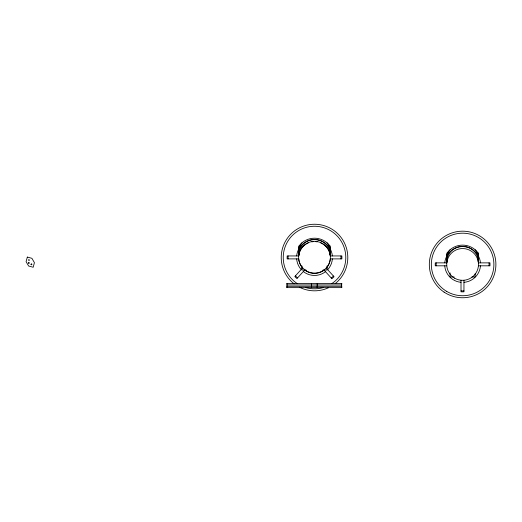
<?xml version="1.0" encoding="UTF-8"?>
<svg xmlns="http://www.w3.org/2000/svg" width="522" height="522" viewBox="0 0 522 522"><rect width="100%" height="100%" fill="white"/><g stroke="black" fill="none" stroke-linecap="round" stroke-linejoin="round"><path stroke-width="0.78" d="M320.619 242.841A15.882 15.882 0 0 1 330.315 255.943L341.845 255.943A27.379 27.379 0 0 1 341.858 258.886L330.335 258.886A15.882 15.882 0 0 1 326.289 268.158L334.054 276.719A27.379 27.379 0 0 1 331.881 278.702L324.123 270.148A15.882 15.882 0 0 1 304.711 270.011L296.966 278.552A27.379 27.379 0 0 1 294.813 276.549L302.571 267.988A15.882 15.882 0 0 1 298.682 258.886L287.165 258.886A27.379 27.379 0 0 1 287.178 255.943L298.701 255.943C299.465 252.602 297.853 249.131 299.165 245.777A19.34 19.34 0 0 1 329.845 245.751L330.38 249.288L330.198 255.023L330.335 251.206A15.882 15.882 0 0 0 327.105 242.86M446.78 265.809L435.263 265.809A27.379 27.379 0 0 1 435.276 262.866L446.799 262.866C447.563 259.525 445.951 256.054 447.263 252.7A19.34 19.34 0 0 1 477.943 252.674C479.248 256.034 477.669 259.519 478.413 262.866L489.943 262.866A27.379 27.379 0 0 1 489.956 265.809L478.433 265.809M330.38 255.943L330.158 252.596A15.882 15.882 0 0 0 298.858 252.596L298.636 255.943M478.478 262.866L478.433 258.136A15.882 15.882 0 0 0 475.203 249.784M298.812 255.075L298.682 251.206A15.882 15.882 0 0 1 301.886 242.893M446.91 262.005L446.956 259.525A15.882 15.882 0 0 1 478.256 259.525L478.302 262.005M28.717 259.493C28.384 259.095 30.609 260.772 28.508 260.269M28.619 262.455C29.493 261.855 29.552 264.262 28.39 263.199M31.229 263.845C31.901 263.258 32.331 265.594 31.007 264.589M306.016 270.044L301.97 270.044L301.97 265.998M323.001 270.044L327.046 270.044L327.046 265.998M454.114 276.967L450.068 276.967L450.068 272.921M471.908 276.967L475.137 276.967L475.137 273.73M286.604 283.609L341.962 283.609M286.604 284.947L341.962 284.947M286.604 286.291L341.962 286.291M286.604 287.629L341.962 287.629M330.269 255.539L330.315 255.943M446.734 262.866L446.773 258.136A15.882 15.882 0 0 1 449.984 249.816M463.954 280.255L463.954 291.811A27.379 27.379 0 0 1 461.017 291.798L461.017 280.236M341.525 283.609L341.525 287.629M317.187 283.609L317.187 287.629M311.386 283.609L311.386 287.629M287.048 283.609L287.048 287.629M480.481 265.809A17.924 17.924 0 0 1 463.954 282.33M461.017 282.311A17.924 17.924 0 0 1 444.737 265.809M444.764 262.866A17.924 17.924 0 0 1 480.462 262.866M446.721 256.804A15.882 15.882 0 0 1 447.263 252.7M477.943 252.674A15.882 15.882 0 0 1 478.491 256.804M489.029 262.866A26.465 26.465 0 0 1 489.042 265.809M463.954 290.891A26.465 26.465 0 0 1 461.017 290.878M436.183 265.809A26.465 26.465 0 0 1 436.196 262.866M294.075 283.811A33.291 33.291 0 0 1 289.938 235.083A33.291 33.291 0 0 1 338.85 234.822A33.291 33.291 0 0 1 335.228 283.596M328.501 287.746A33.291 33.291 0 0 1 299.419 287.204M297.357 283.687A31.281 31.281 0 0 1 290.904 237.014A31.281 31.281 0 0 1 338.021 236.903A31.281 31.281 0 0 1 331.803 283.609M323.04 287.635A31.281 31.281 0 0 1 305.416 287.465M332.383 258.886A17.924 17.924 0 0 1 327.685 269.691M325.519 271.681A17.924 17.924 0 0 1 303.328 271.538M301.187 269.515A17.924 17.924 0 0 1 296.646 258.886M296.666 255.943A17.924 17.924 0 0 1 332.364 255.943M298.623 249.881A15.882 15.882 0 0 1 299.165 245.777M329.845 245.751A15.882 15.882 0 0 1 330.393 249.881M298.701 255.943A15.882 15.882 0 0 1 308.398 242.841M311.817 241.849A15.882 15.882 0 0 1 313.317 241.666M315.699 241.666A15.882 15.882 0 0 1 317.2 241.849M340.931 255.943A26.465 26.465 0 0 1 340.944 258.886M333.441 276.034A26.465 26.465 0 0 1 331.268 278.024M297.579 277.874A26.465 26.465 0 0 1 295.426 275.87M288.085 258.886A26.465 26.465 0 0 1 288.098 255.943M28.338 262.912L28.338 262.853M30.948 264.308L30.948 264.334M27.327 257.085L26.1 261.659L28.612 266.011L33.186 267.238L34.413 262.664L31.901 258.312L27.327 257.085M444.098 292.131A33.291 33.291 0 0 0 495.828 266.664A33.291 33.291 0 0 0 447.909 234.6A33.291 33.291 0 0 0 444.098 292.131M446.715 291.4A31.281 31.281 0 0 0 493.89 264.758A31.281 31.281 0 0 0 447.23 237.229A31.281 31.281 0 0 0 446.715 291.4M454.662 278.193A15.882 15.882 0 0 0 478.491 264.439A15.882 15.882 0 0 0 454.662 250.677A15.882 15.882 0 0 0 454.662 278.193M306.564 271.003A15.882 15.882 0 0 0 330.393 257.248A15.882 15.882 0 0 0 306.564 243.487A15.882 15.882 0 0 0 306.564 271.003"/></g></svg>
